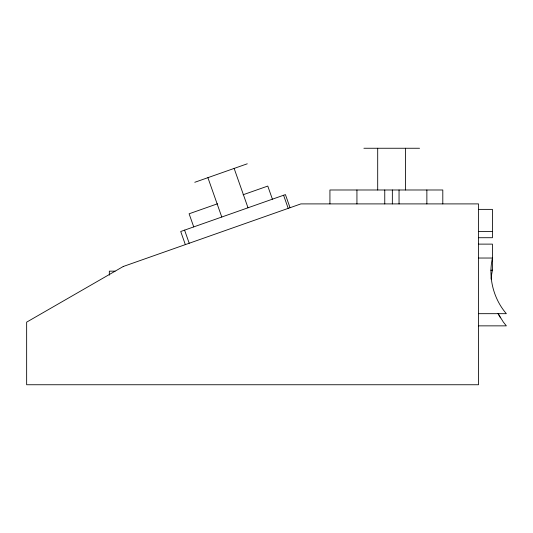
<?xml version="1.0" encoding="UTF-8"?>
<svg xmlns="http://www.w3.org/2000/svg" width="533" height="533" viewBox="0 0 533 533"><rect width="100%" height="100%" fill="white"/><g stroke="black" fill="none" stroke-linecap="round" stroke-linejoin="round"><path stroke-width="0.8" d="M194.778 182.293L247.265 163.798M217.491 203.786L189.108 213.786L193.732 226.911M243.101 194.765L267.779 186.07L272.403 199.189M363.899 148.254L419.544 148.254M478.527 209.376L492.439 209.376L492.439 237.718L478.527 237.718M478.527 231.475L492.439 231.475M478.527 244.121L492.439 244.121L492.439 270.211A64.32 64.32 0 0 0 491.113 279.192M478.527 258.032L492.439 258.032C488.075 277.42 493.378 298.62 506.35 313.677L478.527 313.677M490.8 270.211L492.439 270.211M115.061 271.157L109.332 271.157L109.332 275.155M478.527 325.856L506.35 325.856L503.279 321.972L498.082 313.551A64.32 64.32 0 0 0 500.52 317.861M290.045 207.717L285.421 194.598L180.714 231.495L185.337 244.62M283.583 195.245L288.206 208.37M234.14 168.421L248.012 207.783M207.903 177.669L221.775 217.031M184.585 230.136L189.208 243.255M442.803 203.899L442.803 189.988L329.927 189.988L329.927 203.899M426.866 189.988L426.866 203.899M405.52 148.254L405.52 189.988M399.044 189.988L399.044 203.899M392.348 189.988L392.348 203.899M384.759 189.988L384.759 203.899M377.697 148.254L377.697 189.988M356.937 189.988L356.937 203.899M123.243 266.5L26.65 322.145L26.65 384.746L478.527 384.746L478.527 203.899L300.885 203.899L123.243 266.5"/></g></svg>
